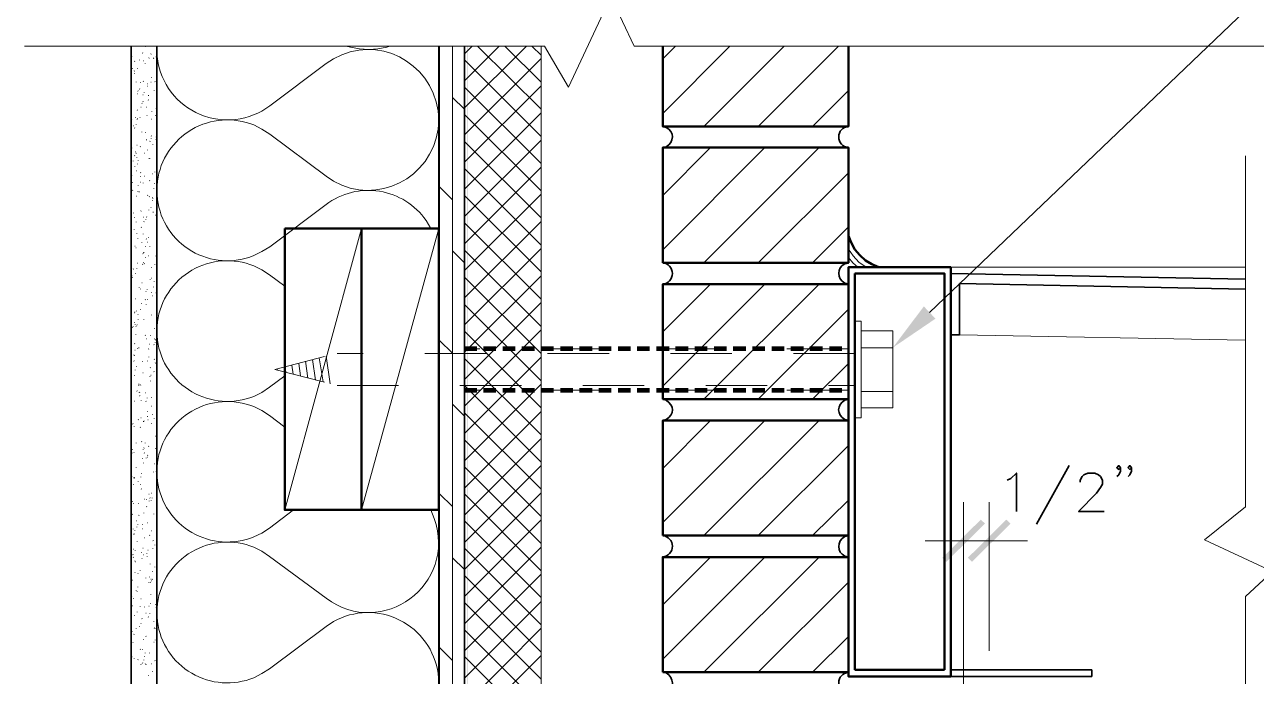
# Model space of a CAD drawing. Header units: inches. Extents: x 5 to 516, y -193 to 129.
# Drawn here: x 338.073 to 340.078, y -11.168 to -10.106 of the extents above; entities that cross this region are included whole.
import ezdxf

# ---------------------------------------------------------------- set-up
doc = ezdxf.new("R2010")
doc.units = ezdxf.units.IN
doc.header["$MEASUREMENT"] = 0
doc.linetypes.add('PDF_IMPORT', pattern=[1, 0.8, -0.2])
doc.layers.add('PDF6_Geometry', color=7, linetype='Continuous')
doc.layers.add('PDF6_Solid Fills', color=7, linetype='Continuous')

msp = doc.modelspace()

# ---------------------------------------------------------------- hatches: boundary and pattern name
at = {"layer": 'PDF6_Solid Fills', "transparency": 33554559}
for points in [[(338.7934793, -11.816138), (338.7945904, -11.816138), (338.7945903, -10.1422491), (338.7934793, -10.1422491)], [(338.7884789, -10.6305821), (338.7884789, -10.6383599), (338.80959, -10.6383595), (338.80959, -10.6305821)], [(338.820146, -10.6305821), (338.820146, -10.6383599), (338.8407015, -10.6383595), (338.8407015, -10.6305821)], [(338.851257, -10.6305821), (338.851257, -10.6383599), (338.8718125, -10.6383595), (338.8718125, -10.6305821)], [(338.8823679, -10.6305821), (338.8823679, -10.6383599), (338.9034791, -10.6383595), (338.9034791, -10.6305821)], [(338.914035, -10.6305821), (338.914035, -10.6383599), (338.9345906, -10.6383595), (338.9345906, -10.6305821)], [(338.945146, -10.6305821), (338.945146, -10.6383599), (338.9657015, -10.6383595), (338.9657015, -10.6305821)], [(338.976257, -10.6305821), (338.976257, -10.6383599), (338.9973681, -10.6383595), (338.9973681, -10.6305821)], [(339.0073679, -10.6305821), (339.0073679, -10.6383599), (339.028479, -10.6383595), (339.028479, -10.6305821)], [(339.039035, -10.6305821), (339.039035, -10.6383599), (339.0595906, -10.6383595), (339.0595906, -10.6305821)], [(339.070146, -10.6305821), (339.070146, -10.6383599), (339.0907015, -10.6383595), (339.0907015, -10.6305821)], [(339.101257, -10.6305821), (339.101257, -10.6383599), (339.1223681, -10.6383595), (339.1223681, -10.6305821)], [(339.1323679, -10.6305821), (339.1323679, -10.6383599), (339.153479, -10.6383595), (339.153479, -10.6305821)], [(339.164035, -10.6305821), (339.164035, -10.6383599), (339.1845906, -10.6383595), (339.1845906, -10.6305821)], [(339.195146, -10.6305821), (339.195146, -10.6383599), (339.2157015, -10.6383595), (339.2157015, -10.6305821)], [(339.226257, -10.6305821), (339.226257, -10.6383599), (339.2473681, -10.6383595), (339.2473681, -10.6305821)], [(339.2579229, -10.6305821), (339.2579229, -10.6383599), (339.2784785, -10.6383595), (339.2784785, -10.6305821)], [(339.289035, -10.6305821), (339.289035, -10.6383599), (339.3095906, -10.6383595), (339.3095906, -10.6305821)], [(339.320146, -10.6305821), (339.320146, -10.6383599), (339.3412571, -10.6383595), (339.3412571, -10.6305821)], [(339.351257, -10.6305821), (339.351257, -10.6383599), (339.3723681, -10.6383595), (339.3723681, -10.6305821)], [(339.3829229, -10.6305821), (339.3829229, -10.6383599), (339.4034785, -10.6383595), (339.4034785, -10.6305821)], [(338.7884789, -10.6983605), (338.7884789, -10.7061383), (338.80959, -10.7061379), (338.80959, -10.6983605)], [(338.820146, -10.6983605), (338.820146, -10.7061383), (338.8407015, -10.7061379), (338.8407015, -10.6983605)], [(338.851257, -10.6983605), (338.851257, -10.7061383), (338.8718125, -10.7061379), (338.8718125, -10.6983605)], [(338.8823679, -10.6983605), (338.8823679, -10.7061383), (338.9034791, -10.7061379), (338.9034791, -10.6983605)], [(338.914035, -10.6983605), (338.914035, -10.7061383), (338.9345906, -10.7061379), (338.9345906, -10.6983605)], [(338.945146, -10.6983605), (338.945146, -10.7061383), (338.9657015, -10.7061379), (338.9657015, -10.6983605)], [(338.976257, -10.6983605), (338.976257, -10.7061383), (338.9973681, -10.7061379), (338.9973681, -10.6983605)], [(339.0073679, -10.6983605), (339.0073679, -10.7061383), (339.028479, -10.7061379), (339.028479, -10.6983605)], [(339.039035, -10.6983605), (339.039035, -10.7061383), (339.0595906, -10.7061379), (339.0595906, -10.6983605)], [(339.070146, -10.6983605), (339.070146, -10.7061383), (339.0907015, -10.7061379), (339.0907015, -10.6983605)], [(339.101257, -10.6983605), (339.101257, -10.7061383), (339.1223681, -10.7061379), (339.1223681, -10.6983605)], [(339.1323679, -10.6983605), (339.1323679, -10.7061383), (339.153479, -10.7061379), (339.153479, -10.6983605)], [(339.164035, -10.6983605), (339.164035, -10.7061383), (339.1845906, -10.7061379), (339.1845906, -10.6983605)], [(339.195146, -10.6983605), (339.195146, -10.7061383), (339.2157015, -10.7061379), (339.2157015, -10.6983605)], [(339.226257, -10.6983605), (339.226257, -10.7061383), (339.2473681, -10.7061379), (339.2473681, -10.6983605)], [(339.2579229, -10.6983605), (339.2579229, -10.7061383), (339.2784785, -10.7061379), (339.2784785, -10.6983605)], [(339.289035, -10.6983605), (339.289035, -10.7061383), (339.3095906, -10.7061379), (339.3095906, -10.6983605)], [(339.320146, -10.6983605), (339.320146, -10.7061383), (339.3412571, -10.7061379), (339.3412571, -10.6983605)], [(339.351257, -10.6983605), (339.351257, -10.7061383), (339.3723681, -10.7061379), (339.3723681, -10.6983605)], [(339.3829229, -10.6983605), (339.3829229, -10.7061383), (339.4034785, -10.7061379), (339.4034785, -10.6983605)], [(339.5668128, -10.9750261), (339.5734794, -10.9816927), (339.6362569, -10.9194714), (339.6295906, -10.9128038)], [(339.6779239, -10.9194705), (339.6712572, -10.9128038), (339.6084797, -10.9750263), (339.6151461, -10.9816927)]]:
    msp.add_hatch(color=256, dxfattribs=at).paths.add_polyline_path(points)

# ---------------------------------------------------------------- linework, layer by layer
at = {"layer": 'PDF6_Geometry', "lineweight": 15}
for points in [[(339.5462575, -10.5755826), (340.8051464, -9.3705827), (340.9645907, -9.3705827)], [(338.0734792, -10.1416928), (338.9195903, -10.1416928), (338.9584792, -10.2083594), (339.027368, -10.0605816), (339.0651458, -10.1416928), (341.1157013, -10.1416928)], [(338.2707019, -10.1422488), (338.2701463, -10.1422488)], [(338.5990348, -10.1422488), (338.6040348, -10.14336), (338.6184793, -10.1461377), (338.6334793, -10.1472488), (338.6484793, -10.1461377), (338.6629237, -10.14336), (338.6662571, -10.1422488)], [(338.7484794, -11.816138), (338.7484794, -10.1422491)], [(338.7695897, -11.816138), (338.7695897, -10.1422491)], [(338.7884789, -10.2428043), (338.88959, -10.1422487)], [(338.7884789, -10.1422488), (338.7890345, -11.8161377)], [(338.7884789, -10.1983605), (338.8451456, -10.1422494)], [(338.7884789, -10.1544717), (338.8012567, -10.1422495)], [(338.914035, -10.2444714), (338.8112572, -10.1422492)], [(338.914035, -10.2000265), (338.8557017, -10.1422488)], [(338.914035, -10.1561377), (338.8995906, -10.1422488)], [(338.914035, -11.816138), (338.914035, -10.1422491)], [(339.1118127, -10.2511378), (339.2207015, -10.1422489)], [(339.1118127, -10.1622492), (339.1323682, -10.1422492)], [(339.179035, -10.2722492), (339.309035, -10.1422492)], [(339.2673675, -10.2722492), (339.3973675, -10.1422492)], [(338.2479245, -10.1583599), (338.2479245, -10.1578043)], [(338.2657015, -10.1528045), (338.265146, -10.152249)], [(338.2762572, -10.160582), (338.2757017, -10.1611376)], [(338.2795904, -10.1539156), (338.2790349, -10.1544712)], [(338.2834786, -10.1616931), (338.282923, -10.1611375)], [(338.2829236, -10.1611381), (338.2829236, -10.1605825)], [(338.2873679, -10.158916), (338.2868123, -10.158916)], [(338.5762566, -10.1622493), (338.5640343, -10.170027), (338.4723677, -10.2389159)], [(338.7884789, -10.2866931), (338.9140345, -10.1616931)], [(338.2490344, -10.1783602), (338.2490344, -10.1778046)], [(338.2523687, -10.1816934), (338.2518132, -10.1822489)], [(338.2529226, -10.1661373), (338.252367, -10.1666929)], [(338.2579229, -10.1778041), (338.2573674, -10.1778041)], [(338.2601451, -10.1639152), (338.2601451, -10.1644708)], [(338.2673676, -10.1655824), (338.266812, -10.1655824)], [(338.2695897, -10.1705827), (338.2695897, -10.1700272)], [(338.287924, -10.1694705), (338.287924, -10.168915)], [(338.914035, -10.2889152), (338.7884795, -10.1633596)], [(338.2523687, -10.1861376), (338.2523687, -10.1866932)], [(338.2551447, -10.2000265), (338.2551447, -10.199471)], [(338.2618134, -10.2005826), (338.2612578, -10.2005826)], [(338.2668126, -10.1983605), (338.266257, -10.1989161)], [(338.2795904, -10.2000265), (338.2790349, -10.2000265)], [(338.2807015, -10.192804), (338.2801459, -10.192804)], [(338.2857007, -10.1994704), (338.2851451, -10.1989149)], [(338.2573691, -10.2194708), (338.2568135, -10.2194708)], [(338.258479, -10.2150265), (338.2579235, -10.2144709)], [(338.2607012, -10.2116933), (338.2601456, -10.2111377)], [(338.2662565, -10.2211379), (338.2657009, -10.2211379)], [(338.2679237, -10.2178047), (338.2679237, -10.2172492)], [(338.273479, -10.2028048), (338.2729234, -10.2028048)], [(338.2740351, -10.2066929), (338.2734795, -10.2066929)], [(338.2751461, -10.2216929), (338.2751461, -10.2222484)], [(338.2840347, -10.2133593), (338.2840347, -10.2139149)], [(338.287924, -10.2111372), (338.287924, -10.2105816)], [(338.7884789, -10.331138), (338.9140345, -10.206138)], [(338.914035, -10.332804), (338.7884795, -10.207804)], [(339.3557012, -10.2722492), (339.4140345, -10.2139159)], [(338.2473684, -10.2400272), (338.2468128, -10.2405827)], [(338.2629233, -10.2411371), (338.2623677, -10.2411371)], [(338.2645893, -10.2350268), (338.2640338, -10.2350268)], [(338.2662565, -10.2322486), (338.2657009, -10.231693)], [(338.2718118, -10.2411371), (338.2712563, -10.2411371)], [(338.2751461, -10.2294715), (338.2745906, -10.2289159)], [(338.789035, -10.2444714), (338.7695906, -10.225027)], [(338.2479245, -10.2611374), (338.2473689, -10.2605819)], [(338.2540348, -10.2583603), (338.2540348, -10.2578048)], [(338.256813, -10.2611374), (338.256813, -10.2605819)], [(338.2573691, -10.2455825), (338.2568135, -10.2461381)], [(338.2573691, -10.2600264), (338.2573691, -10.2594708)], [(338.2612573, -10.2578042), (338.2607017, -10.2578042)], [(338.272924, -10.254471), (338.2723685, -10.254471)], [(338.2801454, -10.2605825), (338.2795898, -10.2605825)], [(338.2807015, -10.2478046), (338.2807015, -10.2472491)], [(338.2862568, -10.254471), (338.2862568, -10.2550266)], [(338.2873679, -10.2439153), (338.2873679, -10.2433598)], [(338.287924, -10.25336), (338.287924, -10.2528044)], [(338.7462566, -10.2766937), (338.7473677, -10.2616937), (338.7462566, -10.2466937)], [(338.7884789, -10.3750268), (338.9140345, -10.2500268)], [(338.914035, -10.3772489), (338.7884795, -10.2522489)], [(338.2512565, -10.2711381), (338.250701, -10.2711381)], [(338.2529226, -10.2750263), (338.252367, -10.2744708)], [(338.2551447, -10.2700271), (338.2551447, -10.2694715)], [(338.2640355, -10.2816938), (338.2640355, -10.2811383)], [(338.2701458, -10.2828038), (338.2701458, -10.2822482)], [(338.2884789, -10.2728042), (338.2884789, -10.2733597)], [(338.256813, -10.3028041), (338.2562574, -10.3028041)], [(338.2718118, -10.2939156), (338.2718118, -10.2944711)], [(338.2779232, -10.2961377), (338.2773677, -10.2966932)], [(338.2801454, -10.2883602), (338.2795898, -10.2878047)], [(338.2795904, -10.2922484), (338.2795904, -10.2916928)], [(338.2823686, -10.3022491), (338.2823686, -10.3016936)], [(338.2873679, -10.2939156), (338.2868123, -10.2939156)], [(338.2873679, -10.2900263), (338.2873679, -10.2894707)], [(338.287924, -10.2889152), (338.2873684, -10.2889152)], [(338.287924, -10.2955827), (338.287924, -10.2950272)], [(338.7484794, -10.2872492), (338.7473683, -10.2861381)], [(338.7884789, -10.4194705), (338.9140345, -10.2944705)], [(338.914035, -10.4211377), (338.7884795, -10.2961377)], [(338.2479245, -10.3078044), (338.2479245, -10.3072489)], [(338.2529226, -10.3200262), (338.252367, -10.3194706)], [(338.2545909, -10.3139159), (338.2540353, -10.3144714)], [(338.2551447, -10.3172491), (338.2551447, -10.3166935)], [(338.2562569, -10.3228044), (338.2562569, -10.3222488)], [(338.2618134, -10.3050262), (338.2612578, -10.3055818)], [(338.2690347, -10.316138), (338.2684792, -10.316138)], [(338.273479, -10.3111376), (338.273479, -10.3105821)], [(339.1118127, -10.3850263), (339.1895904, -10.306693)], [(339.1118127, -10.47336), (339.2779238, -10.3066934)], [(339.179035, -10.4944714), (339.3662572, -10.3066936)], [(340.0601464, -10.3200262), (340.0601464, -10.8922484), (339.9934797, -10.9461373), (340.1040353, -10.9972484), (340.0601464, -11.0383595), (340.0601464, -11.5750261)], [(338.2501466, -10.3289158), (338.2501466, -10.3283603)], [(338.2529226, -10.3372494), (338.2529226, -10.3378049)], [(338.2573691, -10.3339151), (338.2573691, -10.3333595)], [(338.258479, -10.3278048), (338.258479, -10.3272492)], [(338.2762572, -10.3244704), (338.2757017, -10.3244704)], [(338.2773683, -10.3244704), (338.2773683, -10.3239149)], [(338.287924, -10.3378044), (338.287924, -10.3372488)], [(338.7884789, -10.4639154), (338.9140345, -10.3389154)], [(338.914035, -10.4655826), (338.7884795, -10.3405826)], [(338.2479245, -10.3522482), (338.2479245, -10.3528038)], [(338.2562569, -10.3444708), (338.2557013, -10.3444708)], [(338.2623672, -10.3478039), (338.2618116, -10.3472484)], [(338.2618134, -10.3539154), (338.2618134, -10.3533598)], [(338.2684797, -10.3533604), (338.2679242, -10.3533604)], [(338.2773683, -10.3611379), (338.2768127, -10.3605823)], [(338.2818125, -10.3494711), (338.281257, -10.3494711)], [(338.2851457, -10.3466929), (338.2851457, -10.3461373)], [(339.2673675, -10.4944714), (339.4140342, -10.3478048)], [(338.2490344, -10.363915), (338.2484788, -10.363915)], [(338.2495905, -10.3761378), (338.2490349, -10.3766934)], [(338.2579229, -10.37836), (338.2579229, -10.3778044)], [(338.258479, -10.3683604), (338.258479, -10.3678048)], [(338.2601451, -10.3789161), (338.2595895, -10.3789161)], [(338.2618134, -10.36336), (338.2612578, -10.36336)], [(338.2662565, -10.3644711), (338.2662565, -10.3650266)], [(338.2834786, -10.3733596), (338.2834786, -10.3739151)], [(338.2845908, -10.3655821), (338.2845908, -10.3650266)], [(338.287924, -10.379471), (338.287924, -10.3789155)], [(338.7695897, -10.3916927), (338.7484786, -10.3705816)], [(338.7884789, -10.5078042), (338.9140345, -10.3828042)], [(338.2557008, -10.3861374), (338.2551452, -10.3861374)], [(338.2740351, -10.3850263), (338.2734795, -10.3844708)], [(338.2768122, -10.3872485), (338.2762566, -10.3866929)], [(338.2818125, -10.3878046), (338.2818125, -10.3883601)], [(338.2823686, -10.3928049), (338.2818131, -10.3928049)], [(338.2823686, -10.3900267), (338.2823686, -10.3894712)], [(338.914035, -10.5094714), (338.7884795, -10.3844714)], [(338.2507004, -10.4139152), (338.2507004, -10.4133596)], [(338.2529226, -10.4205827), (338.252367, -10.4205827)], [(338.2629233, -10.410027), (338.2623677, -10.4105826)], [(338.2668126, -10.4200266), (338.266257, -10.4200266)], [(338.2723679, -10.4200266), (338.2718124, -10.4194711)], [(338.2757011, -10.4083599), (338.2757011, -10.4089154)], [(338.2795904, -10.4044717), (338.2790349, -10.4044717)], [(338.2829236, -10.4122492), (338.282368, -10.4122492)], [(338.2868129, -10.4166934), (338.2862573, -10.4166934)], [(338.287924, -10.4216927), (338.287924, -10.4211371)], [(338.2518126, -10.4405819), (338.2518126, -10.4400263)], [(338.2551447, -10.4283602), (338.2551447, -10.4278046)], [(338.2634794, -10.4372487), (338.2629238, -10.4366932)], [(338.2679237, -10.4272491), (338.2673681, -10.4278047)], [(338.2707019, -10.4239159), (338.2707019, -10.4233604)], [(338.6218123, -10.4389159), (338.4968123, -10.8972492)], [(338.7473684, -10.4389159), (338.6218128, -10.8972492)], [(338.7884789, -10.5522491), (338.9140345, -10.4272491)], [(338.914035, -10.5539151), (338.7884795, -10.4289151)], [(339.3557012, -10.4944714), (339.4140345, -10.4361381)], [(338.2562569, -10.4466933), (338.2562569, -10.4461378)], [(338.2579229, -10.4555819), (338.2579229, -10.4550263)], [(338.2640355, -10.4616933), (338.2640355, -10.4611377)], [(338.2662565, -10.4472483), (338.2662565, -10.4478039)], [(338.2718118, -10.456138), (338.2712563, -10.4555824)], [(338.273479, -10.4611372), (338.2729234, -10.4611372)], [(338.2751461, -10.4533597), (338.2745906, -10.4533597)], [(338.2534787, -10.4672486), (338.2529231, -10.4672486)], [(338.2551447, -10.4700268), (338.2545891, -10.4700268)], [(338.2662565, -10.4800264), (338.2657009, -10.4794709)], [(338.2668126, -10.4783604), (338.2668126, -10.4778048)], [(338.2679237, -10.4778043), (338.2673681, -10.4778043)], [(338.2701458, -10.4678047), (338.2701458, -10.4672492)], [(338.2773683, -10.4678047), (338.2773683, -10.4672492)], [(338.287924, -10.4639154), (338.287924, -10.4633599)], [(338.789035, -10.4944714), (338.7695906, -10.475027)], [(338.7884789, -10.5961379), (338.9140345, -10.4711379)], [(338.914035, -10.59836), (338.7884795, -10.47336)], [(339.414035, -10.472249), (339.4218128, -10.4833601), (339.4312572, -10.4933601), (339.4429239, -10.5016934)], [(338.2573691, -10.4950264), (338.2568135, -10.4950264)], [(338.2657015, -10.4972485), (338.265146, -10.496693)], [(338.2673676, -10.4939153), (338.266812, -10.4939153)], [(338.2684797, -10.4961375), (338.2679242, -10.4955819)], [(338.2701458, -10.4855818), (338.2701458, -10.4861373)], [(338.2757011, -10.4833596), (338.2751456, -10.4833596)], [(338.2807015, -10.5022489), (338.2801459, -10.5022489)], [(338.2851457, -10.4978046), (338.2851457, -10.4972491)], [(338.2868129, -10.4839157), (338.2868129, -10.4833602)], [(339.414035, -10.4861379), (339.4212572, -10.4944712), (339.4295906, -10.5016934)], [(339.5784795, -10.5016939), (340.0595906, -10.5016939)], [(338.2484783, -10.5155828), (338.2479227, -10.5155828)], [(338.2490344, -10.5183599), (338.2490344, -10.5178043)], [(338.2507004, -10.504471), (338.2501449, -10.5050266)], [(338.2545909, -10.5116935), (338.2540353, -10.5116935)], [(338.2562569, -10.503916), (338.2562569, -10.5044716)], [(338.2779232, -10.5211381), (338.2779232, -10.5216937)], [(338.2807015, -10.519471), (338.2801459, -10.519471)], [(338.287924, -10.5061382), (338.287924, -10.5055826)], [(338.7884789, -10.6405828), (338.9140345, -10.5155828)], [(338.914035, -10.6422488), (338.7884795, -10.5172488)], [(338.2595912, -10.535027), (338.2595912, -10.5344715)], [(338.2618134, -10.5372492), (338.2618134, -10.5366936)], [(338.2645893, -10.5272484), (338.2640338, -10.5272484)], [(338.2712568, -10.5411373), (338.2707013, -10.5411373)], [(338.272924, -10.5383602), (338.272924, -10.5378047)], [(338.2801454, -10.5428045), (338.2795898, -10.5428045)], [(338.2829236, -10.5344709), (338.2829236, -10.5339154)], [(338.2840347, -10.5250263), (338.2840347, -10.5244707)], [(338.2873679, -10.5433606), (338.2868123, -10.5433606)], [(338.7484794, -10.5378041), (338.7473683, -10.5361375)], [(339.1118127, -10.6072486), (339.1895904, -10.5294708)], [(339.1118127, -10.6955823), (339.2779238, -10.5294711)], [(339.179035, -10.7166936), (339.3662572, -10.5294714)], [(338.2540348, -10.5533602), (338.2534792, -10.5533602)], [(338.2634794, -10.5605815), (338.2634794, -10.5611371)], [(338.2701458, -10.5550262), (338.2695902, -10.5544707)], [(338.2712568, -10.5616937), (338.2712568, -10.5622493)], [(338.273479, -10.5544712), (338.2729234, -10.5544712)], [(338.2823686, -10.5483598), (338.2818131, -10.5483598)], [(338.287924, -10.5483598), (338.287924, -10.5478043)], [(338.7884789, -10.6850266), (338.9140345, -10.559471)], [(338.914035, -10.6866937), (338.7884795, -10.5616937)], [(338.2523687, -10.5761376), (338.2518132, -10.5761376)], [(338.2529226, -10.5750265), (338.2529226, -10.574471)], [(338.2557008, -10.5733605), (338.2557008, -10.5728049)], [(338.258479, -10.5789158), (338.2579235, -10.5789158)], [(338.2618134, -10.5705823), (338.2618134, -10.5700267)], [(338.2801454, -10.5800269), (338.2801454, -10.5794713)], [(339.2673675, -10.7166936), (339.4140342, -10.570027)], [(338.2490344, -10.6005822), (338.2490344, -10.6000266)], [(338.2501466, -10.59836), (338.2501466, -10.5989156)], [(338.2523687, -10.5916936), (338.2523687, -10.5911381)], [(338.2534787, -10.5950268), (338.2534787, -10.5944713)], [(338.2551447, -10.59836), (338.2545891, -10.59836)], [(338.256813, -10.5961379), (338.2562574, -10.5955824)], [(338.258479, -10.5861372), (338.258479, -10.5866927)], [(338.2673676, -10.5872494), (338.2673676, -10.5866938)], [(338.2845908, -10.6016932), (338.2845908, -10.6022488)], [(338.287924, -10.5900265), (338.287924, -10.5894709)], [(339.4245896, -10.7472485), (339.4345896, -10.7472485), (339.4345896, -10.5894707), (339.4245896, -10.5894707)], [(338.2545909, -10.6116928), (338.2545909, -10.6111373)], [(338.2701458, -10.612805), (338.2695902, -10.6122495)], [(338.2723679, -10.6183604), (338.2718124, -10.6183604)], [(338.2784793, -10.61336), (338.2784793, -10.6128044)], [(338.2851457, -10.6183604), (338.2845902, -10.6189159)], [(338.2862568, -10.6194714), (338.2857012, -10.620027)], [(338.2873679, -10.6211375), (338.2873679, -10.6205819)], [(338.287924, -10.6150272), (338.287924, -10.6155827)], [(338.7695897, -10.6416927), (338.7484786, -10.6211372)], [(338.7884789, -10.7289154), (338.9140345, -10.6039154)], [(338.914035, -10.7305825), (338.7884795, -10.6055825)], [(339.4345903, -10.6055825), (339.486257, -10.6055825)], [(339.4862565, -10.7305825), (339.4862565, -10.6055825)], [(340.0595903, -10.6205825), (339.5945903, -10.6116936)], [(338.2529226, -10.6266939), (338.252367, -10.6261384)], [(338.2534787, -10.6366935), (338.2529231, -10.6366935)], [(338.2573691, -10.6339153), (338.2573691, -10.6344708)], [(338.2595912, -10.6328042), (338.2590357, -10.6328042)], [(338.2757011, -10.6344714), (338.2751456, -10.6350269)], [(338.2773683, -10.6272489), (338.2768127, -10.6272489)], [(338.2840347, -10.6283599), (338.2834791, -10.6278044)], [(338.2857007, -10.6244707), (338.2857007, -10.6239151)], [(338.287924, -10.6322492), (338.287924, -10.6316937)], [(338.7884789, -10.6344714), (338.7884789, -10.6339158)], [(339.4345903, -10.6328042), (339.486257, -10.6328042)], [(338.2512565, -10.6450271), (338.2512565, -10.6444715)], [(338.2518126, -10.6550267), (338.2512571, -10.6544711)], [(338.2529226, -10.645582), (338.252367, -10.645582)], [(338.2562569, -10.6633602), (338.2557013, -10.6633602)], [(338.2651454, -10.6561377), (338.2651454, -10.6555822)], [(338.273479, -10.6544717), (338.273479, -10.6550272)], [(338.2757011, -10.6483603), (338.2757011, -10.6478047)], [(338.2845908, -10.6522484), (338.2840352, -10.6516929)], [(338.2862568, -10.6572488), (338.2857012, -10.6578043)], [(338.508479, -10.6611381), (338.5107012, -10.6761381)], [(338.5195897, -10.6583599), (338.5223675, -10.6789154)], [(338.5307015, -10.6550267), (338.5345904, -10.6822489)], [(338.5418121, -10.6522484), (338.5468121, -10.6855818)], [(338.5529239, -10.6494713), (338.559035, -10.6883602)], [(338.5640346, -10.6466931), (338.5707012, -10.6916931)], [(338.7884789, -10.7733603), (338.9140345, -10.6483603)], [(338.914035, -10.7750263), (338.7884795, -10.6500263)], [(339.3557012, -10.7166936), (339.4140345, -10.6583603)], [(338.2529226, -10.6783602), (338.252367, -10.6783602)], [(338.2534787, -10.6694705), (338.2534787, -10.668915)], [(338.2662565, -10.6739159), (338.2657009, -10.6739159)], [(338.2779232, -10.6800262), (338.2773677, -10.6794707)], [(338.2784793, -10.6655823), (338.2779238, -10.6650268)], [(338.2795904, -10.6778041), (338.2790349, -10.6778041)], [(338.2840347, -10.6722487), (338.2834791, -10.6716932)], [(338.287924, -10.6744709), (338.287924, -10.6739153)], [(338.4968123, -10.6789151), (338.4718123, -10.6972485)], [(338.4973684, -10.6639152), (338.4984795, -10.6728041)], [(338.256813, -10.7039158), (338.2562574, -10.7033603)], [(338.2595912, -10.6922491), (338.2590357, -10.6922491)], [(338.2595912, -10.6939151), (338.2590357, -10.6944706)], [(338.2623672, -10.6933601), (338.2618116, -10.6939157)], [(338.2784793, -10.6872487), (338.2784793, -10.6866931)], [(338.7884789, -10.7022487), (338.7884789, -10.7016931)], [(338.914035, -10.8194712), (338.7884795, -10.6939156)], [(338.789035, -10.8172491), (338.914035, -10.6922491)], [(338.2473684, -10.7050269), (338.2468128, -10.7050269)], [(338.2523687, -10.7200268), (338.2518132, -10.7200268)], [(338.2595912, -10.7055819), (338.2595912, -10.7050263)], [(338.2607012, -10.7055819), (338.2601456, -10.7050263)], [(338.2601456, -10.7111372), (338.2607012, -10.7111372), (338.2607012, -10.7105816)], [(338.2629233, -10.7189158), (338.2629233, -10.7183602)], [(338.2707019, -10.7061379), (338.2701463, -10.7061379)], [(338.2712568, -10.7205818), (338.2707013, -10.7200262)], [(338.272924, -10.7150265), (338.272924, -10.7144709)], [(338.2801454, -10.7139154), (338.2795898, -10.7139154)], [(338.287924, -10.7166936), (338.287924, -10.7161381)], [(339.4345903, -10.7044708), (339.486257, -10.7044708)], [(338.273479, -10.7372489), (338.273479, -10.7366934)], [(338.2801454, -10.7283604), (338.2795898, -10.7283604)], [(338.2818125, -10.7416932), (338.281257, -10.7416932)], [(338.2884789, -10.7305825), (338.2884789, -10.730027)], [(338.789035, -10.7444714), (338.7695906, -10.725027)], [(338.914035, -10.86336), (338.7884795, -10.73836)], [(338.789035, -10.8616928), (338.914035, -10.7366928)], [(339.4345903, -10.7305825), (339.486257, -10.7305825)], [(338.2484783, -10.7578042), (338.2479227, -10.7578042)], [(338.2501466, -10.7561382), (338.249591, -10.7561382)], [(338.2518126, -10.7616935), (338.2518126, -10.7611379)], [(338.2590351, -10.7500267), (338.2584796, -10.7505823)], [(338.2618134, -10.7628046), (338.2612578, -10.762249)], [(338.2629233, -10.7472485), (338.2623677, -10.7472485)], [(338.2668126, -10.7528038), (338.2668126, -10.7533594)], [(338.2679237, -10.7528038), (338.2679237, -10.7522483)], [(338.273479, -10.7455825), (338.273479, -10.7450269)], [(338.2740351, -10.7450264), (338.2734795, -10.7450264)], [(338.27459, -10.7505817), (338.2740345, -10.7505817)], [(338.2801454, -10.7561382), (338.2795898, -10.7561382)], [(338.2840347, -10.7483596), (338.2840347, -10.7489151)], [(338.287924, -10.7589153), (338.287924, -10.7583597)], [(339.1118127, -10.8294708), (339.1895904, -10.751693)], [(339.1118127, -10.9178045), (339.2779238, -10.7516934)], [(339.179035, -10.9389159), (339.3662572, -10.7516936)], [(338.2868129, -10.7772484), (338.2862573, -10.7772484)], [(338.287924, -10.7722492), (338.2873684, -10.7722492)], [(338.789035, -10.9055816), (338.914035, -10.7805816)], [(338.914035, -10.9078038), (338.789035, -10.7828038)], [(338.2484783, -10.8044712), (338.2484783, -10.8039157)], [(338.2490344, -10.7989159), (338.2490344, -10.7983603)], [(338.2518126, -10.8033602), (338.2512571, -10.8033602)], [(338.2551447, -10.7883602), (338.2551447, -10.7878047)], [(338.2640355, -10.785582), (338.2634799, -10.7861375)], [(338.2662565, -10.7989159), (338.2662565, -10.7983603)], [(338.2679237, -10.7961377), (338.2673681, -10.7966932)], [(338.2684797, -10.8044712), (338.2679242, -10.8039157)], [(338.2695897, -10.7878041), (338.2695897, -10.7883597)], [(338.2757011, -10.7939155), (338.2751456, -10.79336)], [(338.2868129, -10.7972487), (338.2862573, -10.7972487)], [(338.2884789, -10.785027), (338.2879234, -10.7844715)], [(338.2884789, -10.7900262), (338.2879234, -10.7900262)], [(338.287924, -10.8005819), (338.287924, -10.8000264)], [(338.7484794, -10.7878041), (338.7473683, -10.7861374)], [(339.2673675, -10.9389159), (339.4140342, -10.7922492)], [(338.2651454, -10.8133598), (338.2651454, -10.8128042)], [(338.2668126, -10.8211384), (338.2668126, -10.8205828)], [(338.2712568, -10.8122487), (338.2712568, -10.8128043)], [(338.273479, -10.8111376), (338.2729234, -10.8111376)], [(338.2740351, -10.8078044), (338.2734795, -10.80836)], [(338.2845908, -10.8222483), (338.2840352, -10.8222483)], [(338.2479245, -10.8294708), (338.2473689, -10.8294708)], [(338.2479245, -10.8433597), (338.2479245, -10.8428041)], [(338.2551447, -10.8272486), (338.2551447, -10.8278042)], [(338.2623672, -10.8433597), (338.2623672, -10.8439152)], [(338.2634794, -10.8383593), (338.2634794, -10.8378038)], [(338.2829236, -10.8355822), (338.2829236, -10.8350267)], [(338.2873679, -10.8350272), (338.2873679, -10.8344717)], [(338.287924, -10.8428047), (338.287924, -10.8422491)], [(338.789035, -10.9500265), (338.914035, -10.8250265)], [(338.914035, -10.9516937), (338.789035, -10.8266937)], [(338.2512565, -10.8450268), (338.250701, -10.8450268)], [(338.2512565, -10.8555825), (338.250701, -10.8555825)], [(338.2523687, -10.8455818), (338.2518132, -10.8455818)], [(338.2529226, -10.8444707), (338.252367, -10.8444707)], [(338.258479, -10.8505822), (338.258479, -10.8500266)], [(338.2618134, -10.8555825), (338.2618134, -10.855027)], [(338.2634794, -10.86336), (338.2629238, -10.8628044)], [(338.2490344, -10.8839153), (338.2490344, -10.8833597)], [(338.2684797, -10.879471), (338.2679242, -10.879471)], [(338.2718118, -10.880026), (338.2718118, -10.8794704)], [(338.2762572, -10.8716935), (338.2757017, -10.8716935)], [(338.2762572, -10.8828042), (338.2762572, -10.8822486)], [(338.2779232, -10.8778038), (338.2773677, -10.8772483)], [(338.2795904, -10.8816931), (338.2795904, -10.8822487)], [(338.2807015, -10.8700264), (338.2801459, -10.8700264)], [(338.2812564, -10.8778038), (338.2812564, -10.8772483)], [(338.2884789, -10.8655821), (338.2884789, -10.8650266)], [(338.7695897, -10.8916927), (338.7484786, -10.8711372)], [(338.914035, -10.8694714), (338.789035, -10.9944714), (338.7695906, -10.975027)], [(338.914035, -10.9961374), (338.789035, -10.8711374)], [(339.3557012, -10.9389159), (339.4140345, -10.8811381)], [(338.2490344, -10.9039156), (338.2484788, -10.9044711)], [(338.2507004, -10.8866935), (338.2501449, -10.8866935)], [(338.2590351, -10.8866935), (338.2584796, -10.8866935)], [(338.2673676, -10.9016935), (338.2673676, -10.902249)], [(338.2723679, -10.8922488), (338.2718124, -10.8916933)], [(338.2834786, -10.9039156), (338.2834786, -10.90336)], [(338.2884789, -10.8878046), (338.2879234, -10.8878046)], [(338.287924, -10.8850263), (338.287924, -10.8844708)], [(338.5112572, -10.8972492), (338.4718128, -10.9266936)], [(338.740146, -10.9111373), (338.7345905, -10.8972484)], [(339.6012569, -11.1839155), (339.6012569, -10.8844711)], [(339.6429236, -11.1266939), (339.6429236, -10.8844717)], [(338.2562569, -10.9150262), (338.2557013, -10.9150262)], [(338.2579229, -10.9216926), (338.2579229, -10.9211371)], [(338.2595912, -10.9061377), (338.2590357, -10.9055822)], [(338.2651454, -10.9211377), (338.2651454, -10.9216932)], [(338.2740351, -10.9183606), (338.2734795, -10.9183606)], [(338.2884789, -10.9161373), (338.2884789, -10.9155818)], [(338.789035, -11.0383602), (338.914035, -10.9133602)], [(338.914035, -11.0400262), (338.789035, -10.9150262)], [(338.2507004, -10.9366937), (338.2501449, -10.9366937)], [(338.2501466, -10.9283602), (338.2501466, -10.9278046)], [(338.2523687, -10.9366937), (338.2523687, -10.9361382)], [(338.2529226, -10.9311373), (338.2529226, -10.9305817)], [(338.2562569, -10.925027), (338.2562569, -10.9244714)], [(338.2657015, -10.9278041), (338.265146, -10.9278041)], [(338.2690347, -10.942804), (338.2684792, -10.942804)], [(338.2773683, -10.9389159), (338.2768127, -10.9383603)], [(338.2807015, -10.9311373), (338.2801459, -10.9311373)], [(338.287924, -10.9272491), (338.287924, -10.9266935)], [(338.2512565, -10.9611372), (338.250701, -10.9611372)], [(338.2534787, -10.9633593), (338.2534787, -10.9628037)], [(338.256813, -10.9489154), (338.256813, -10.9483599)], [(338.2662565, -10.9594711), (338.2657009, -10.9594711)], [(338.27459, -10.9628043), (338.2740345, -10.9628043)], [(338.2829236, -10.9466933), (338.282368, -10.9472489)], [(338.2823686, -10.9594711), (338.2823686, -10.9600267)], [(338.2851457, -10.9544708), (338.2851457, -10.9539152)], [(338.789035, -11.082804), (338.914035, -10.957804)], [(338.914035, -11.0844711), (338.789035, -10.9594711)], [(339.5390347, -10.9472483), (339.6012569, -10.9472483), (339.6429236, -10.9472483), (339.7057014, -10.9472483)], [(338.2501466, -10.9705818), (338.249591, -10.9700262)], [(338.2501466, -10.9700268), (338.249591, -10.9700268)], [(338.2507004, -10.9739161), (338.2501449, -10.9744717)], [(338.2529226, -10.9805825), (338.2529226, -10.980027)], [(338.2545909, -10.9816936), (338.2540353, -10.9816936)], [(338.2634794, -10.9666936), (338.2634794, -10.9661381)], [(338.2645893, -10.9761383), (338.2640338, -10.9761383)], [(338.2673676, -10.9705818), (338.266812, -10.9705818)], [(338.2723679, -10.9689158), (338.2723679, -10.9683602)], [(338.272924, -10.9728039), (338.272924, -10.9733595)], [(338.287924, -10.9689158), (338.287924, -10.9683602)], [(339.1118127, -11.051693), (339.1895904, -10.9739152)], [(339.1118127, -11.1400267), (339.2779238, -10.9739156)], [(339.179035, -11.161693), (339.3662572, -10.9739153)], [(338.2534787, -10.9989157), (338.2529231, -10.9989157)], [(338.258479, -11.0005817), (338.2579235, -11.0005817)], [(338.2612573, -10.9961374), (338.2612573, -10.9955819)], [(338.2779232, -10.9855818), (338.2779232, -10.9850262)], [(338.2823686, -10.9972485), (338.2818131, -10.9972485)], [(338.2851457, -10.9905821), (338.2851457, -10.9900266)], [(338.789035, -11.1266939), (338.914035, -11.0016939)], [(338.914035, -11.128916), (338.789035, -11.003916)], [(338.2495905, -11.0116935), (338.2490349, -11.0116935)], [(338.2579229, -11.0228042), (338.2579229, -11.0222486)], [(338.2707019, -11.0083603), (338.2707019, -11.0078047)], [(338.2757011, -11.0150267), (338.2757011, -11.0155822)], [(338.2768122, -11.0061382), (338.2768122, -11.0066937)], [(338.2784793, -11.0150267), (338.2779238, -11.0155822)], [(338.2795904, -11.0100263), (338.2790349, -11.0100263)], [(338.2801454, -11.0128046), (338.2795898, -11.0128046)], [(338.2818125, -11.0105824), (338.281257, -11.0100269)], [(338.287924, -11.0111374), (338.287924, -11.0105818)], [(339.2673675, -11.161693), (339.4140342, -11.0150264)], [(338.2479245, -11.0394713), (338.2473689, -11.0389157)], [(338.2507004, -11.0416934), (338.2507004, -11.0411378)], [(338.2551447, -11.0289156), (338.2551447, -11.02836)], [(338.256813, -11.0305816), (338.256813, -11.0300261)], [(338.2629233, -11.0422484), (338.2623677, -11.0422484)], [(338.2790343, -11.035027), (338.2790343, -11.0344715)], [(338.7484794, -11.0378041), (338.7473683, -11.0361374)], [(338.2490344, -11.0533602), (338.2484788, -11.0533602)], [(338.256813, -11.0639159), (338.256813, -11.0633603)], [(338.2612573, -11.0544712), (338.2612573, -11.0550268)], [(338.2684797, -11.0555823), (338.2684797, -11.0550267)], [(338.2762572, -11.0539151), (338.2757017, -11.0539151)], [(338.2784793, -11.0494709), (338.2779238, -11.0494709)], [(338.2862568, -11.051138), (338.2857012, -11.051138)], [(338.2873679, -11.0561373), (338.2873679, -11.0555817)], [(338.287924, -11.0533602), (338.287924, -11.0528046)], [(338.789035, -11.1711377), (338.914035, -11.0461377)], [(338.914035, -11.1728048), (338.789035, -11.0478048)], [(338.2529226, -11.0689151), (338.252367, -11.0689151)], [(338.2629233, -11.082249), (338.2623677, -11.082249)], [(338.2645893, -11.0744704), (338.2640338, -11.0739149)], [(338.2712568, -11.0655819), (338.2707013, -11.0655819)], [(338.2751461, -11.0716933), (338.2745906, -11.0711378)], [(338.2773683, -11.066693), (338.2773683, -11.0661374)], [(338.2834786, -11.0789158), (338.2834786, -11.0783603)], [(338.2473684, -11.0916936), (338.2473684, -11.0911381)], [(338.2473684, -11.0994711), (338.2473684, -11.0989155)], [(338.2484783, -11.0950268), (338.2484783, -11.0944713)], [(338.2518126, -11.0994711), (338.2512571, -11.1000266)], [(338.2551447, -11.0900265), (338.2551447, -11.090582)], [(338.2601451, -11.0878043), (338.2601451, -11.0872488)], [(338.2712568, -11.1033604), (338.2707013, -11.1028048)], [(338.2845908, -11.0900265), (338.2840352, -11.0894709)], [(338.2857007, -11.0911375), (338.2857007, -11.090582)], [(338.287924, -11.0955818), (338.287924, -11.0950262)], [(338.789035, -11.2155826), (338.914035, -11.090027)], [(338.914035, -11.2172486), (338.789035, -11.0922486)], [(339.3557012, -11.161693), (339.4140345, -11.1033597)], [(338.2501466, -11.11336), (338.249591, -11.11336)], [(338.2618134, -11.1239157), (338.2612578, -11.1244712)], [(338.2651454, -11.1250267), (338.2651454, -11.1244712)], [(338.2668126, -11.1083596), (338.266257, -11.1083596)], [(338.2840347, -11.112805), (338.2834791, -11.112805)], [(338.2857007, -11.1089157), (338.2857007, -11.1094713)], [(338.7695897, -11.1422488), (338.7484786, -11.1211377)], [(338.2484783, -11.1366935), (338.2479227, -11.1366935)], [(338.2518126, -11.1394706), (338.2518126, -11.138915)], [(338.258479, -11.1405828), (338.2579235, -11.1411383)], [(338.2673676, -11.1411378), (338.2673676, -11.1416933)], [(338.2684797, -11.1361374), (338.2684797, -11.1355818)], [(338.2695897, -11.1305821), (338.2695897, -11.1300265)], [(338.2768122, -11.1305821), (338.2768122, -11.1300265)], [(338.2857007, -11.1428049), (338.2851451, -11.1422494)], [(338.287924, -11.1378046), (338.287924, -11.137249)], [(338.789035, -11.2594714), (338.914035, -11.1344714)], [(338.914035, -11.2611374), (338.789035, -11.1361374)], [(338.2629233, -11.1489152), (338.2623677, -11.1483597)], [(338.2657015, -11.1466931), (338.265146, -11.1461375)], [(338.2701458, -11.1478042), (338.2695902, -11.1483597)], [(338.2712568, -11.1483602), (338.2712568, -11.1489158)], [(338.2807015, -11.1478042), (338.2801459, -11.1478042)], [(338.2818125, -11.160582), (338.2818125, -11.1600264)], [(338.2751461, -11.1666934), (338.2745906, -11.1666934)]]:
    msp.add_lwpolyline(points, dxfattribs=at)
at = {"layer": 'PDF6_Geometry', "lineweight": 35}
for points in [[(338.2468123, -10.1422488), (338.2468123, -11.8161377)], [(338.2884789, -11.816138), (338.2884789, -10.1422491)], [(338.7473684, -10.1422488), (338.7473684, -11.8161377)], [(338.789035, -11.816138), (338.789035, -10.1422491)], [(339.1173682, -10.2739156), (339.1118127, -10.2722489)], [(339.1118127, -10.3066934), (339.1173682, -10.3055823)], [(339.414035, -10.4944714), (339.4084794, -10.4961381)], [(340.0595903, -10.5211381), (339.5807014, -10.5116937), (339.5807014, -10.6116937)], [(339.4084794, -10.5278048), (339.414035, -10.5294714)], [(339.5945906, -10.5283595), (339.5945906, -10.6116928), (339.5807017, -10.6116928)], [(340.0595903, -10.5372492), (339.5945903, -10.5283603)], [(339.1173682, -10.7183606), (339.1118127, -10.7166939)], [(339.414035, -10.7166936), (339.4084794, -10.7183603)], [(339.1118127, -10.7516939), (339.1173682, -10.7500272)], [(339.4084794, -10.750027), (339.414035, -10.7516936)], [(339.6723674, -10.8489161), (339.6784785, -10.8461384), (339.6873674, -10.8372495), (339.6873674, -10.8994717)], [(339.7734789, -10.8250265), (339.7201456, -10.9205821)], [(339.7912571, -10.8516932), (339.7912571, -10.8489155), (339.7945905, -10.8428043), (339.7973682, -10.8400266), (339.8034793, -10.8372488), (339.815146, -10.8372488), (339.8212571, -10.8400266), (339.8240349, -10.8428043), (339.8273682, -10.8489155), (339.8273682, -10.8550266), (339.8240349, -10.8605821), (339.8179238, -10.8700266), (339.7884793, -10.899471), (339.830146, -10.899471)], [(339.8568123, -10.8283597), (339.8540345, -10.8311375), (339.8507012, -10.8283597), (339.8540345, -10.8250264), (339.8568123, -10.8283597), (339.8568123, -10.8339153), (339.8540345, -10.8400264), (339.8507012, -10.8428042)], [(339.8745905, -10.8283597), (339.8718127, -10.8311375), (339.8690349, -10.8283597), (339.8718127, -10.8250264), (339.8745905, -10.8283597), (339.8745905, -10.8339153), (339.8718127, -10.8400264), (339.8690349, -10.8428042)], [(339.414035, -10.9389159), (339.4084794, -10.9405825)], [(339.4084794, -10.9722492), (339.414035, -10.9739159)], [(339.1173682, -11.162805), (339.1118127, -11.1616939)], [(339.5807017, -11.1578037), (339.8101461, -11.1578037), (339.8101461, -11.1683593), (339.5807017, -11.1683593)]]:
    msp.add_lwpolyline(points, dxfattribs=at)
at = {"layer": 'PDF6_Geometry', "lineweight": 15}
for points in [[(338.289035, -10.1422488), (338.2884795, -10.1472488, 0.570712479), (338.4595906, -10.2472488), (338.4723684, -10.2389155)], [(338.7345905, -10.4389159), (338.7268128, -10.4255825, 0.425079751), (338.564035, -10.3994714), (338.4723677, -10.4683603), (338.4595899, -10.4761381), (338.4462566, -10.4828048, -0.491430668), (338.2895899, -10.3911381), (338.2884788, -10.3766937), (338.2895899, -10.3616937, -0.49098118), (338.4462566, -10.270027), (338.4595899, -10.2766937), (338.4723677, -10.285027), (338.5640343, -10.3533604), (338.5762566, -10.3616937)], [(338.4968127, -10.5328045), (338.4718127, -10.5139156), (338.4595905, -10.5061379), (338.4462572, -10.4994712, 0.489572823), (338.2895905, -10.5905823), (338.2884794, -10.6055823), (338.2895905, -10.6205823, 0.487473428), (338.4462572, -10.712249), (338.4595905, -10.7055823), (338.4718127, -10.697249)], [(338.4968127, -10.7622492), (338.4718127, -10.7433604), (338.4595905, -10.735027), (338.4462572, -10.7289159, 0.489375866), (338.2895905, -10.820027), (338.2884794, -10.835027), (338.2895905, -10.850027, 0.48937582), (338.4462572, -10.9411381), (338.4595905, -10.935027), (338.4718127, -10.9266937)], [(338.5640349, -11.0411373), (338.4718127, -10.9728039), (338.4595905, -10.9644706), (338.4462572, -10.9578039, 0.490017167), (338.2895905, -11.0494706), (338.2884794, -11.0644706), (338.2895905, -11.078915, 0.491463766), (338.4462572, -11.1705817), (338.4595905, -11.163915), (338.4718127, -11.1561381), (338.5640349, -11.0872492), (338.5762572, -11.0789159, -0.528497142), (338.7462571, -11.1639159), (338.7473683, -11.1789159)]]:
    msp.add_lwpolyline(points, format="xyb", dxfattribs=at)
at = {"layer": 'PDF6_Geometry', "lineweight": 50}
for points in [[(339.414035, -10.1422488), (339.414035, -10.2722488), (339.1118128, -10.2722488), (339.1118128, -10.1422488)], [(339.414035, -10.4505826), (339.4184794, -10.4616937), (339.4245906, -10.4728048), (339.4323683, -10.4822493), (339.4418128, -10.4905826), (339.4523683, -10.4966937), (339.4634794, -10.5016937)], [(339.5807017, -11.157805), (339.5807017, -11.1683606), (339.5807017, -10.5016939), (339.414035, -10.5016939), (339.414035, -11.1683606), (339.5807017, -11.1683606)], [(339.4245896, -10.5116935), (339.4245896, -11.1578046)], [(339.4245904, -10.5116935), (339.570146, -10.5116935), (339.570146, -11.1578046)], [(339.570146, -11.1578037), (339.4245904, -11.1578037)]]:
    msp.add_lwpolyline(points, dxfattribs=at)
for points in [[(339.1118127, -10.4944712), (339.1118127, -10.3066934), (339.4140349, -10.3066934), (339.4140349, -10.4944712)], [(338.4968123, -10.4389159), (338.4968123, -10.8972492), (338.6218123, -10.8972492), (338.6218123, -10.4389159)], [(338.6218123, -10.4389159), (338.6218123, -10.8972492), (338.7473678, -10.8972492), (338.7473678, -10.4389159)], [(339.1118127, -10.7166939), (339.1118127, -10.5294717), (339.4140349, -10.5294717), (339.4140349, -10.7166939)], [(339.1118127, -10.9389161), (339.1118127, -10.7516939), (339.4140349, -10.7516939), (339.4140349, -10.9389161)], [(339.1118127, -11.1616939), (339.1118127, -10.9739161), (339.4140349, -10.9739161), (339.4140349, -11.1616939)]]:
    msp.add_lwpolyline(points, close=True, dxfattribs=at)
at = {"layer": 'PDF6_Geometry', "linetype": 'PDF_IMPORT', "lineweight": 15, "ltscale": 0.041667}
for points in [[(339.4245896, -10.6422488), (338.5818128, -10.6422488)], [(338.5818128, -10.6944712), (339.4245902, -10.6944712)]]:
    msp.add_lwpolyline(points, dxfattribs=at)
at = {"layer": 'PDF6_Geometry', "linetype": 'PDF_IMPORT', "lineweight": 15, "ltscale": 0.021111}
for points in [[(339.414035, -10.6344714), (338.7990349, -10.6344714)], [(339.414035, -10.7022487), (338.7990349, -10.7022487)]]:
    msp.add_lwpolyline(points, dxfattribs=at)
at = {"layer": 'PDF6_Geometry', "lineweight": 0}
for points in [[(339.414035, -10.6305821), (339.414035, -10.6383599)], [(339.414035, -10.6983605), (339.414035, -10.7061383)]]:
    msp.add_lwpolyline(points, dxfattribs=at)
at = {"layer": 'PDF6_Geometry', "linetype": 'PDF_IMPORT', "lineweight": 15, "ltscale": 0.041369}
msp.add_lwpolyline([(338.5612563, -10.6472492), (338.4807016, -10.6683597), (338.5612568, -10.6889151)], dxfattribs=at)
at = {"layer": 'PDF6_Geometry', "lineweight": 15}
for points in [[(338.4851461, -10.6694706), (338.4845905, -10.6672484)], [(338.7473684, -10.7178039), (338.7473684, -10.7228039)], [(338.7473684, -10.9472486), (338.7473684, -10.9522486)]]:
    msp.add_lwpolyline(points, close=True, dxfattribs=at)
at = {"layer": 'PDF6_Geometry', "lineweight": 35}
for centre, radius, start, end in [((339.4155429, -10.2894714), 0.0172881, 95.00392, 264.99608), ((339.1099476, -10.5119717), 0.0175991, 276.0833897, 83.9166103), ((339.1100468, -10.9564161), 0.0175889, 275.7620429, 84.2379571), ((339.4155429, -11.1789153), 0.0172881, 95.00392, 264.99608)]:
    msp.add_arc(centre, radius, start, end, dxfattribs=at)
at = {"layer": 'PDF6_Geometry', "lineweight": 15}
for points in [[(338.7462566, -10.2466937), (338.7347936, -10.1661381), (338.6466177, -10.1217956), (338.5762566, -10.1622493)], [(338.5762566, -10.3616937), (338.646988, -10.4016752), (338.7353584, -10.3568881), (338.7462566, -10.2766937)], [(338.5640349, -11.0411373), (338.6555905, -11.1090076), (338.7776831, -11.0181928), (338.740146, -10.9111373)]]:
    msp.add_open_spline(points, degree=3, dxfattribs=at)
at = {"layer": 'PDF6_Geometry', "lineweight": 35}
for points in [[(339.1173682, -10.3055823), (339.1305441, -10.2979434), (339.1313312, -10.2809989), (339.1173682, -10.2739156)], [(339.4084794, -10.4961381), (339.3950998, -10.502314), (339.3944702, -10.5204714), (339.4084794, -10.5278048)], [(339.1173682, -10.7500272), (339.1310534, -10.7412772), (339.1310534, -10.7271106), (339.1173682, -10.7183606)], [(339.4084794, -10.7183603), (339.3946832, -10.7259899), (339.3946832, -10.7423973), (339.4084794, -10.750027)], [(339.4084794, -10.9405825), (339.3944702, -10.9479159), (339.3950998, -10.9660733), (339.4084794, -10.9722492)], [(339.1173682, -11.1944717), (339.1313312, -11.1873883), (339.1305349, -11.1704439), (339.1173682, -11.162805)]]:
    msp.add_open_spline(points, degree=3, dxfattribs=at)
at = {"layer": 'PDF6_Solid Fills', "lineweight": 50, "transparency": 33554559}
msp.add_solid([(339.555701, -10.5855822), (339.4862565, -10.6328044), (339.5368121, -10.5655822)], dxfattribs=at)

doc.saveas('drawing.dxf')
